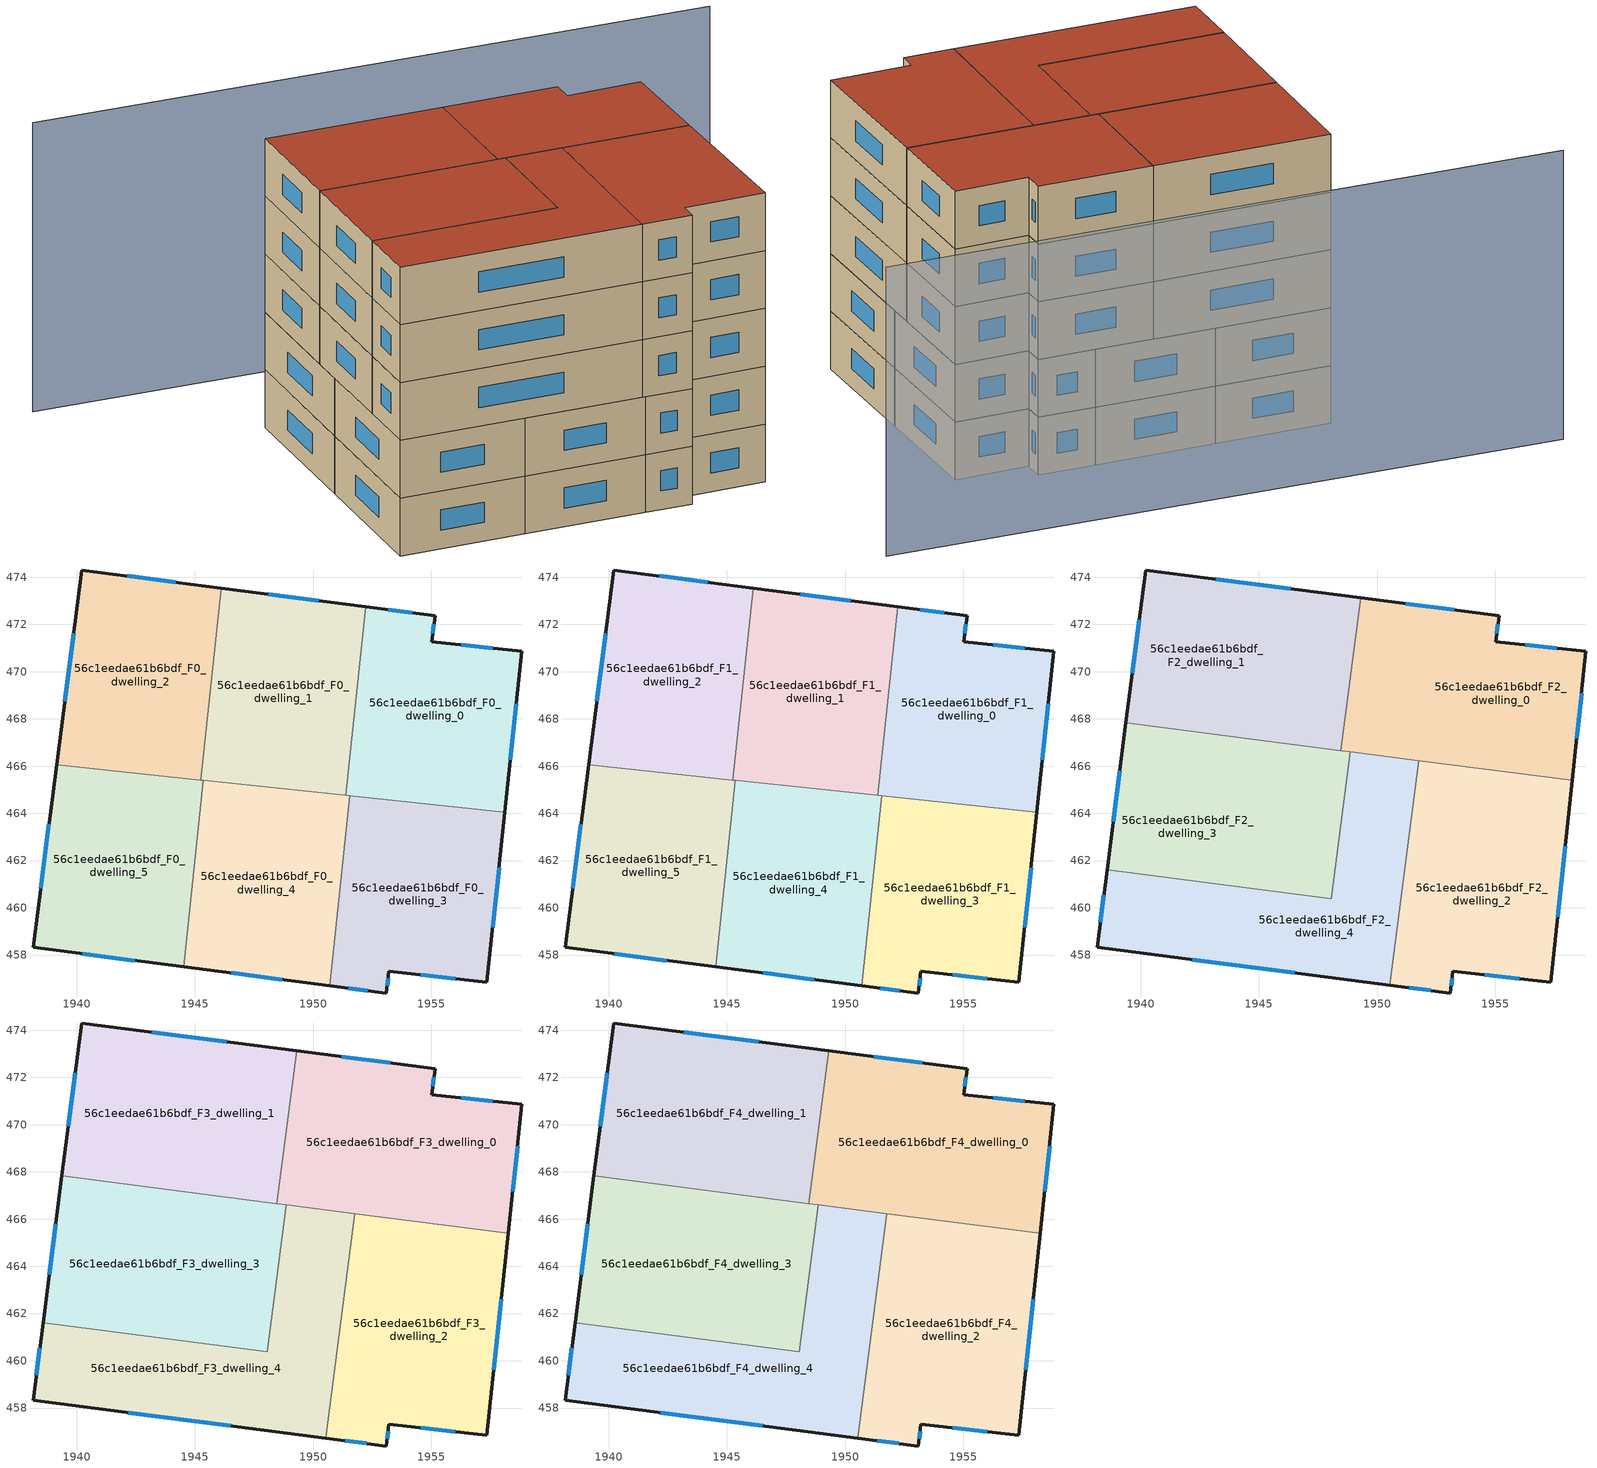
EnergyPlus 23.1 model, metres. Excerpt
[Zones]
56c1eedae61b6bdf_F0_dwelling_0
 floor ground (EU_floor_Construction): 1958.84,470.86 1958.12,464.04 1951.38,464.76 1952.22,472.75 1955.16,472.37 1955.02,471.26 z0
 wall outside (EU_wall_Construction): 1958.12,464.04 1958.84,470.86 1955.02,471.26 1955.16,472.37 1952.22,472.75 z0:3
 wall to 56c1eedae61b6bdf_F0_dwelling_1 (EU_wall_Construction): 1952.22,472.75 1951.38,464.76 z0:3
 wall to 56c1eedae61b6bdf_F0_dwelling_3 (EU_wall_Construction): 1951.55,464.74 1958.12,464.04 z0:3
 wall to 56c1eedae61b6bdf_F0_dwelling_4 (EU_wall_Construction): 1951.38,464.76 1951.55,464.74 z0:3
 window (EU_Window_Construction): 1955.07,471.62 1955.12,472.01 / 1957.6,470.99 1956.27,471.13 / 1958.36,466.26 1958.61,468.65 / 1954.21,472.5 1953.18,472.63 z0.98:2.02
56c1eedae61b6bdf_F0_dwelling_1
 floor ground (EU_floor_Construction): 1952.22,472.75 1951.38,464.76 1945.25,465.41 1946.11,473.54 z0
 wall outside (EU_wall_Construction): 1952.22,472.75 1946.11,473.54 z0:3
 wall to 56c1eedae61b6bdf_F0_dwelling_2 (EU_wall_Construction): 1946.11,473.54 1945.25,465.41 z0:3
 wall to 56c1eedae61b6bdf_F0_dwelling_4 (EU_wall_Construction): 1945.36,465.4 1951.38,464.76 z0:3
 wall to 56c1eedae61b6bdf_F0_dwelling_5 (EU_wall_Construction): 1945.25,465.41 1945.36,465.4 z0:3
 window (EU_Window_Construction): 1950.24,473.01 1948.1,473.28 z0.98:2.02
56c1eedae61b6bdf_F0_dwelling_2
 floor ground (EU_floor_Construction): 1946.11,473.54 1945.25,465.41 1939.14,466.06 1940.2,474.3 z0
 wall outside (EU_wall_Construction): 1946.11,473.54 1940.2,474.3 1939.14,466.06 z0:3
 wall to 56c1eedae61b6bdf_F0_dwelling_5 (EU_wall_Construction): 1939.14,466.06 1945.25,465.41 z0:3
 window (EU_Window_Construction): 1939.86,471.62 1939.49,468.74 / 1944.19,473.79 1942.13,474.05 z0.98:2.02
56c1eedae61b6bdf_F0_dwelling_3
 floor ground (EU_floor_Construction): 1958.12,464.04 1957.36,456.84 1953.21,457.31 1953.09,456.39 1950.7,456.7 1951.55,464.74 z0
 wall outside (EU_wall_Construction): 1950.7,456.7 1953.09,456.39 1953.21,457.31 1957.36,456.84 1958.12,464.04 z0:3
 wall to 56c1eedae61b6bdf_F0_dwelling_4 (EU_wall_Construction): 1951.55,464.74 1950.7,456.7 z0:3
 window (EU_Window_Construction): 1957.61,459.18 1957.88,461.7 / 1954.56,457.16 1956.01,457 / 1953.13,456.69 1953.17,457.01 / 1951.48,456.6 1952.32,456.49 z0.98:2.02
56c1eedae61b6bdf_F0_dwelling_4
 floor ground (EU_floor_Construction): 1951.55,464.74 1950.7,456.7 1944.52,457.5 1945.36,465.4 z0
 wall outside (EU_wall_Construction): 1944.52,457.5 1950.7,456.7 z0:3
 wall to 56c1eedae61b6bdf_F0_dwelling_5 (EU_wall_Construction): 1945.36,465.4 1944.52,457.5 z0:3
 window (EU_Window_Construction): 1946.53,457.24 1948.69,456.96 z0.98:2.02
56c1eedae61b6bdf_F0_dwelling_5
 floor ground (EU_floor_Construction): 1945.36,465.4 1944.52,457.5 1938.14,458.32 1939.14,466.06 z0
 wall outside (EU_wall_Construction): 1939.14,466.06 1938.14,458.32 1944.52,457.5 z0:3
 window (EU_Window_Construction): 1940.22,458.06 1942.45,457.77 / 1938.82,463.54 1938.47,460.84 z0.98:2.02
56c1eedae61b6bdf_F1_dwelling_0
 floor to 56c1eedae61b6bdf_F0_dwelling_0 (EU_floor_Construction): 1958.84,470.86 1958.12,464.04 1951.38,464.76 1952.22,472.75 1955.16,472.37 1955.02,471.26 z3
 wall outside (EU_wall_Construction): 1958.12,464.04 1958.84,470.86 1955.02,471.26 1955.16,472.37 1952.22,472.75 z3:6
 wall to 56c1eedae61b6bdf_F1_dwelling_1 (EU_wall_Construction): 1952.22,472.75 1951.38,464.76 z3:6
 wall to 56c1eedae61b6bdf_F1_dwelling_3 (EU_wall_Construction): 1951.55,464.74 1958.12,464.04 z3:6
 wall to 56c1eedae61b6bdf_F1_dwelling_4 (EU_wall_Construction): 1951.38,464.76 1951.55,464.74 z3:6
 window (EU_Window_Construction): 1955.07,471.62 1955.12,472.01 / 1957.6,470.99 1956.27,471.13 / 1958.36,466.26 1958.61,468.65 / 1954.21,472.5 1953.18,472.63 z3.98:5.02
56c1eedae61b6bdf_F1_dwelling_1
 floor to 56c1eedae61b6bdf_F0_dwelling_1 (EU_floor_Construction): 1952.22,472.75 1951.38,464.76 1945.25,465.41 1946.11,473.54 z3
 wall outside (EU_wall_Construction): 1952.22,472.75 1946.11,473.54 z3:6
 wall to 56c1eedae61b6bdf_F1_dwelling_2 (EU_wall_Construction): 1946.11,473.54 1945.25,465.41 z3:6
 wall to 56c1eedae61b6bdf_F1_dwelling_4 (EU_wall_Construction): 1945.36,465.4 1951.38,464.76 z3:6
 wall to 56c1eedae61b6bdf_F1_dwelling_5 (EU_wall_Construction): 1945.25,465.41 1945.36,465.4 z3:6
 window (EU_Window_Construction): 1950.24,473.01 1948.1,473.28 z3.98:5.02
56c1eedae61b6bdf_F1_dwelling_2
 floor to 56c1eedae61b6bdf_F0_dwelling_2 (EU_floor_Construction): 1946.11,473.54 1945.25,465.41 1939.14,466.06 1940.2,474.3 z3
 wall outside (EU_wall_Construction): 1946.11,473.54 1940.2,474.3 1939.14,466.06 z3:6
 wall to 56c1eedae61b6bdf_F1_dwelling_5 (EU_wall_Construction): 1939.14,466.06 1945.25,465.41 z3:6
 window (EU_Window_Construction): 1939.86,471.62 1939.49,468.74 / 1944.19,473.79 1942.13,474.05 z3.98:5.02
56c1eedae61b6bdf_F1_dwelling_3
 floor to 56c1eedae61b6bdf_F0_dwelling_3 (EU_floor_Construction): 1958.12,464.04 1957.36,456.84 1953.21,457.31 1953.09,456.39 1950.7,456.7 1951.55,464.74 z3
 wall outside (EU_wall_Construction): 1950.7,456.7 1953.09,456.39 1953.21,457.31 1957.36,456.84 1958.12,464.04 z3:6
 wall to 56c1eedae61b6bdf_F1_dwelling_4 (EU_wall_Construction): 1951.55,464.74 1950.7,456.7 z3:6
 window (EU_Window_Construction): 1957.61,459.18 1957.88,461.7 / 1954.56,457.16 1956.01,457 / 1953.13,456.69 1953.17,457.01 / 1951.48,456.6 1952.32,456.49 z3.98:5.02
56c1eedae61b6bdf_F1_dwelling_4
 floor to 56c1eedae61b6bdf_F0_dwelling_4 (EU_floor_Construction): 1951.55,464.74 1950.7,456.7 1944.52,457.5 1945.36,465.4 z3
 wall outside (EU_wall_Construction): 1944.52,457.5 1950.7,456.7 z3:6
 wall to 56c1eedae61b6bdf_F1_dwelling_5 (EU_wall_Construction): 1945.36,465.4 1944.52,457.5 z3:6
 window (EU_Window_Construction): 1946.53,457.24 1948.69,456.96 z3.98:5.02
56c1eedae61b6bdf_F1_dwelling_5
 floor to 56c1eedae61b6bdf_F0_dwelling_5 (EU_floor_Construction): 1945.36,465.4 1944.52,457.5 1938.14,458.32 1939.14,466.06 z3
 wall outside (EU_wall_Construction): 1939.14,466.06 1938.14,458.32 1944.52,457.5 z3:6
 window (EU_Window_Construction): 1940.22,458.06 1942.45,457.77 / 1938.82,463.54 1938.47,460.84 z3.98:5.02
56c1eedae61b6bdf_F2_dwelling_0
 floor to 56c1eedae61b6bdf_F1_dwelling_0 (EU_floor_Construction): 1958.84,470.86 1958.27,465.39 1951.53,466.26 1952.22,472.75 1955.16,472.37 1955.02,471.26 z6
 floor to 56c1eedae61b6bdf_F1_dwelling_1 (EU_floor_Construction): 1952.22,472.75 1951.53,466.26 1948.47,466.66 1949.3,473.13 z6
 wall outside (EU_wall_Construction): 1958.27,465.39 1958.84,470.86 1955.02,471.26 1955.16,472.37 1949.3,473.13 z6:9
 wall to 56c1eedae61b6bdf_F2_dwelling_1 (EU_wall_Construction): 1949.3,473.13 1948.47,466.66 z6:9
 wall to 56c1eedae61b6bdf_F2_dwelling_2 (EU_wall_Construction): 1951.76,466.23 1958.27,465.39 z6:9
 wall to 56c1eedae61b6bdf_F2_dwelling_4 (EU_wall_Construction): 1948.85,466.61 1951.76,466.23 z6:9
 wall to 56c1eedae61b6bdf_F2_dwelling_3 (EU_wall_Construction): 1948.47,466.65 1948.85,466.61 z6:9
 window (EU_Window_Construction): 1957.6,470.99 1956.27,471.13 / 1958.45,467.17 1958.66,469.08 / 1953.26,472.62 1951.21,472.88 / 1955.07,471.62 1955.12,472.01 z6.98:8.02
56c1eedae61b6bdf_F2_dwelling_1
 floor to 56c1eedae61b6bdf_F1_dwelling_2 (EU_floor_Construction): 1946.11,473.54 1945.43,467.05 1939.37,467.83 1940.2,474.3 z6
 floor to 56c1eedae61b6bdf_F1_dwelling_1 (EU_floor_Construction): 1949.3,473.13 1948.47,466.66 1945.43,467.05 1946.11,473.54 z6
 wall outside (EU_wall_Construction): 1949.3,473.13 1940.2,474.3 1939.37,467.83 z6:9
 wall to 56c1eedae61b6bdf_F2_dwelling_3 (EU_wall_Construction): 1939.37,467.83 1948.47,466.66 z6:9
 window (EU_Window_Construction): 1939.93,472.2 1939.64,469.93 / 1946.34,473.51 1943.16,473.92 z6.98:8.02
56c1eedae61b6bdf_F2_dwelling_2
 floor to 56c1eedae61b6bdf_F1_dwelling_3 (EU_floor_Construction): 1958.12,464.04 1957.36,456.84 1953.21,457.31 1953.09,456.39 1950.7,456.7 1951.47,463.91 1951.57,464.74 z6
 floor to 56c1eedae61b6bdf_F1_dwelling_0 (EU_floor_Construction): 1958.27,465.39 1958.12,464.04 1951.57,464.74 1951.76,466.23 z6
 floor to 56c1eedae61b6bdf_F1_dwelling_4 (EU_floor_Construction): 1951.47,463.91 1950.7,456.7 1950.54,456.72 z6
 wall outside (EU_wall_Construction): 1950.54,456.72 1953.09,456.39 1953.21,457.31 1957.36,456.84 1958.27,465.39 z6:9
 wall to 56c1eedae61b6bdf_F2_dwelling_4 (EU_wall_Construction): 1951.76,466.23 1950.54,456.72 z6:9
 window (EU_Window_Construction): 1957.66,459.62 1957.97,462.61 / 1954.56,457.16 1956.01,457 / 1953.13,456.69 1953.17,457.01 / 1951.37,456.62 1952.26,456.5 z6.98:8.02
56c1eedae61b6bdf_F2_dwelling_3
 floor to 56c1eedae61b6bdf_F1_dwelling_2 (EU_floor_Construction): 1945.43,467.05 1945.25,465.41 1939.14,466.06 1939.37,467.83 z6
 floor to 56c1eedae61b6bdf_F1_dwelling_5 (EU_floor_Construction): 1945.36,465.4 1944.87,460.8 1938.57,461.62 1939.14,466.06 z6
 floor to 56c1eedae61b6bdf_F1_dwelling_4 (EU_floor_Construction): 1948.65,465.05 1948.05,460.39 1944.87,460.8 1945.36,465.4 z6
 floor to 56c1eedae61b6bdf_F1_dwelling_1 (EU_floor_Construction): 1948.85,466.61 1948.65,465.05 1945.25,465.41 1945.43,467.05 z6
 wall outside (EU_wall_Construction): 1939.37,467.83 1938.57,461.62 z6:9
 wall to 56c1eedae61b6bdf_F2_dwelling_4 (EU_wall_Construction): 1938.57,461.62 1948.05,460.39 1948.85,466.61 z6:9
 window (EU_Window_Construction): 1939.11,465.81 1938.83,463.64 z6.98:8.02
56c1eedae61b6bdf_F2_dwelling_4
 floor to 56c1eedae61b6bdf_F1_dwelling_4 (EU_floor_Construction): 1951.55,464.74 1951.47,463.91 1950.54,456.72 1944.52,457.5 1944.87,460.8 1948.05,460.39 1948.65,465.05 z6
 floor to 56c1eedae61b6bdf_F1_dwelling_5 (EU_floor_Construction): 1944.87,460.8 1944.52,457.5 1938.14,458.32 1938.57,461.62 z6
 floor to 56c1eedae61b6bdf_F1_dwelling_1 (EU_floor_Construction): 1951.53,466.26 1951.38,464.76 1948.65,465.05 1948.85,466.61 z6
 floor to 56c1eedae61b6bdf_F1_dwelling_0 (EU_floor_Construction): 1951.76,466.23 1951.57,464.74 1951.38,464.76 1951.53,466.26 z6
 wall outside (EU_wall_Construction): 1938.57,461.62 1938.14,458.32 1950.54,456.72 z6:9
 window (EU_Window_Construction): 1942.17,457.8 1946.51,457.24 / 1938.43,460.55 1938.28,459.39 z6.98:8.02
56c1eedae61b6bdf_F3_dwelling_0
 floor to 56c1eedae61b6bdf_F2_dwelling_0 (EU_floor_Construction): 1958.84,470.86 1958.27,465.39 1948.47,466.66 1949.3,473.13 1955.16,472.37 1955.02,471.26 z9
 wall outside (EU_wall_Construction): 1958.27,465.39 1958.84,470.86 1955.02,471.26 1955.16,472.37 1949.3,473.13 z9:12
 wall to 56c1eedae61b6bdf_F3_dwelling_1 (EU_wall_Construction): 1949.3,473.13 1948.47,466.66 z9:12
 wall to 56c1eedae61b6bdf_F3_dwelling_2 (EU_wall_Construction): 1951.76,466.23 1958.27,465.39 z9:12
 wall to 56c1eedae61b6bdf_F3_dwelling_4 (EU_wall_Construction): 1948.85,466.61 1951.76,466.23 z9:12
 wall to 56c1eedae61b6bdf_F3_dwelling_3 (EU_wall_Construction): 1948.47,466.65 1948.85,466.61 z9:12
 window (EU_Window_Construction): 1957.6,470.99 1956.27,471.13 / 1958.45,467.17 1958.66,469.08 / 1953.26,472.62 1951.21,472.88 / 1955.07,471.62 1955.12,472.01 z9.98:11.02
56c1eedae61b6bdf_F3_dwelling_1
 floor to 56c1eedae61b6bdf_F2_dwelling_1 (EU_floor_Construction): 1949.3,473.13 1948.47,466.66 1939.37,467.83 1940.2,474.3 z9
 wall outside (EU_wall_Construction): 1949.3,473.13 1940.2,474.3 1939.37,467.83 z9:12
 wall to 56c1eedae61b6bdf_F3_dwelling_3 (EU_wall_Construction): 1939.37,467.83 1948.47,466.66 z9:12
 window (EU_Window_Construction): 1939.93,472.2 1939.64,469.93 / 1946.34,473.51 1943.16,473.92 z9.98:11.02
56c1eedae61b6bdf_F3_dwelling_2
 floor to 56c1eedae61b6bdf_F2_dwelling_2 (EU_floor_Construction): 1958.27,465.39 1957.36,456.84 1953.21,457.31 1953.09,456.39 1950.54,456.72 1951.76,466.23 z9
 wall outside (EU_wall_Construction): 1950.54,456.72 1953.09,456.39 1953.21,457.31 1957.36,456.84 1958.27,465.39 z9:12
 wall to 56c1eedae61b6bdf_F3_dwelling_4 (EU_wall_Construction): 1951.76,466.23 1950.54,456.72 z9:12
 window (EU_Window_Construction): 1957.66,459.62 1957.97,462.61 / 1954.56,457.16 1956.01,457 / 1953.13,456.69 1953.17,457.01 / 1951.37,456.62 1952.26,456.5 z9.98:11.02
56c1eedae61b6bdf_F3_dwelling_3
 floor to 56c1eedae61b6bdf_F2_dwelling_3 (EU_floor_Construction): 1948.85,466.61 1948.05,460.39 1938.57,461.62 1939.37,467.83 z9
 wall outside (EU_wall_Construction): 1939.37,467.83 1938.57,461.62 z9:12
 wall to 56c1eedae61b6bdf_F3_dwelling_4 (EU_wall_Construction): 1938.57,461.62 1948.05,460.39 1948.85,466.61 z9:12
 window (EU_Window_Construction): 1939.11,465.81 1938.83,463.64 z9.98:11.02
56c1eedae61b6bdf_F3_dwelling_4
 floor to 56c1eedae61b6bdf_F2_dwelling_4 (EU_floor_Construction): 1951.76,466.23 1950.54,456.72 1938.14,458.32 1938.57,461.62 1948.05,460.39 1948.85,466.61 z9
 wall outside (EU_wall_Construction): 1938.57,461.62 1938.14,458.32 1950.54,456.72 z9:12
 window (EU_Window_Construction): 1942.17,457.8 1946.51,457.24 / 1938.43,460.55 1938.28,459.39 z9.98:11.02
56c1eedae61b6bdf_F4_dwelling_0
 floor to 56c1eedae61b6bdf_F3_dwelling_0 (EU_floor_Construction): 1958.84,470.86 1958.27,465.39 1948.47,466.66 1949.3,473.13 1955.16,472.37 1955.02,471.26 z12
 wall outside (EU_wall_Construction): 1958.27,465.39 1958.84,470.86 1955.02,471.26 1955.16,472.37 1949.3,473.13 z12:15
 wall to 56c1eedae61b6bdf_F4_dwelling_1 (EU_wall_Construction): 1949.3,473.13 1948.47,466.66 z12:15
 wall to 56c1eedae61b6bdf_F4_dwelling_2 (EU_wall_Construction): 1951.76,466.23 1958.27,465.39 z12:15
 wall to 56c1eedae61b6bdf_F4_dwelling_4 (EU_wall_Construction): 1948.85,466.61 1951.76,466.23 z12:15
 wall to 56c1eedae61b6bdf_F4_dwelling_3 (EU_wall_Construction): 1948.47,466.65 1948.85,466.61 z12:15
 window (EU_Window_Construction): 1957.6,470.99 1956.27,471.13 / 1958.45,467.17 1958.66,469.08 / 1953.26,472.62 1951.21,472.88 / 1955.07,471.62 1955.12,472.01 z12.98:14.02
 roof outside (EU_roof_Construction): 1958.27,465.39 1958.84,470.86 1955.02,471.26 1955.16,472.37 1949.3,473.13 1948.47,466.66 z15
56c1eedae61b6bdf_F4_dwelling_1
 floor to 56c1eedae61b6bdf_F3_dwelling_1 (EU_floor_Construction): 1949.3,473.13 1948.47,466.66 1939.37,467.83 1940.2,474.3 z12
 wall outside (EU_wall_Construction): 1949.3,473.13 1940.2,474.3 1939.37,467.83 z12:15
 wall to 56c1eedae61b6bdf_F4_dwelling_3 (EU_wall_Construction): 1939.37,467.83 1948.47,466.66 z12:15
 window (EU_Window_Construction): 1939.93,472.2 1939.64,469.93 / 1946.34,473.51 1943.16,473.92 z12.98:14.02
 roof outside (EU_roof_Construction): 1948.47,466.66 1949.3,473.13 1940.2,474.3 1939.37,467.83 z15
56c1eedae61b6bdf_F4_dwelling_2
 floor to 56c1eedae61b6bdf_F3_dwelling_2 (EU_floor_Construction): 1958.27,465.39 1957.36,456.84 1953.21,457.31 1953.09,456.39 1950.54,456.72 1951.76,466.23 z12
 wall outside (EU_wall_Construction): 1950.54,456.72 1953.09,456.39 1953.21,457.31 1957.36,456.84 1958.27,465.39 z12:15
 wall to 56c1eedae61b6bdf_F4_dwelling_4 (EU_wall_Construction): 1951.76,466.23 1950.54,456.72 z12:15
 window (EU_Window_Construction): 1957.66,459.62 1957.97,462.61 / 1954.56,457.16 1956.01,457 / 1953.13,456.69 1953.17,457.01 / 1951.37,456.62 1952.26,456.5 z12.98:14.02
 roof outside (EU_roof_Construction): 1957.36,456.84 1958.27,465.39 1951.76,466.23 1950.54,456.72 1953.09,456.39 1953.21,457.31 z15
56c1eedae61b6bdf_F4_dwelling_3
 floor to 56c1eedae61b6bdf_F3_dwelling_3 (EU_floor_Construction): 1948.85,466.61 1948.05,460.39 1938.57,461.62 1939.37,467.83 z12
 wall outside (EU_wall_Construction): 1939.37,467.83 1938.57,461.62 z12:15
 wall to 56c1eedae61b6bdf_F4_dwelling_4 (EU_wall_Construction): 1938.57,461.62 1948.05,460.39 1948.85,466.61 z12:15
 window (EU_Window_Construction): 1939.11,465.81 1938.83,463.64 z12.98:14.02
 roof outside (EU_roof_Construction): 1948.05,460.39 1948.85,466.61 1939.37,467.83 1938.57,461.62 z15
56c1eedae61b6bdf_F4_dwelling_4
 floor to 56c1eedae61b6bdf_F3_dwelling_4 (EU_floor_Construction): 1951.76,466.23 1950.54,456.72 1938.14,458.32 1938.57,461.62 1948.05,460.39 1948.85,466.61 z12
 wall outside (EU_wall_Construction): 1938.57,461.62 1938.14,458.32 1950.54,456.72 z12:15
 window (EU_Window_Construction): 1942.17,457.8 1946.51,457.24 / 1938.43,460.55 1938.28,459.39 z12.98:14.02
 roof outside (EU_roof_Construction): 1950.54,456.72 1951.76,466.23 1948.85,466.61 1948.05,460.39 1938.57,461.62 1938.14,458.32 z15
shading: 1966.12,476.7 1931.69,481.48 z0:15
[Building]
EU S2 Campaign: North Axis=0; Terrain=City; Solar Distribution=FullExterior
[Site:Location]
Bologna: Latitude=44.5; Longitude=11.25; Time Zone=1; Elevation=37
[SizingPeriod:WeatherFileDays]
AnnualSizingPeriod: Begin Month=1; Begin Day of Month=1; End Month=12; End Day of Month=31; Day of Week for Start Day=Monday; Use Weather File Daylight Saving Period=No; Use Weather File Rain and Snow Indicators=No
[MATERIAL]
EU_InternalMass_Material: Roughness=MediumRough; Thickness=0.1; Conductivity=1; Density=1800; Specific Heat=900; Thermal Absorptance=0.9; Solar Absorptance=0.7; Visible Absorptance=0.7
[MATERIAL:NOMASS] Roughness=MediumRough; Thermal Absorptance=0.9; Solar Absorptance=0.7; Visible Absorptance=0.7
Name | Thermal Resistance
EU_wall_NoMass | 0.905828
EU_roof_NoMass | 0.37593
EU_floor_NoMass | 0.67114
[WINDOWMATERIAL:SIMPLEGLAZINGSYSTEM]
EU_Window_SimpleGlazing: UFactor=4.52486; Solar Heat Gain Coefficient=0.85; Visible Transmittance=0.85
[CONSTRUCTION]
EU_wall_Construction: EU_wall_NoMass
EU_roof_Construction: EU_roof_NoMass
EU_floor_Construction: EU_floor_NoMass
EU_Window_Construction: EU_Window_SimpleGlazing
EU_InternalMass_Construction: EU_InternalMass_Material
[ZONE] Type=1; Multiplier=1; Ceiling Height=autocalculate; Floor Area=autocalculate; Part of Total Floor Area=Yes
Name | Volume
56c1eedae61b6bdf_F0_dwelling_0; 56c1eedae61b6bdf_F1_dwelling_0 | 149.722
56c1eedae61b6bdf_F2_dwelling_0; 56c1eedae61b6bdf_F3_dwelling_0; 56c1eedae61b6bdf_F4_dwelling_0 | 179.659
56c1eedae61b6bdf_F0_dwelling_1; 56c1eedae61b6bdf_F1_dwelling_1 | 149.726
56c1eedae61b6bdf_F2_dwelling_1; 56c1eedae61b6bdf_F3_dwelling_1; 56c1eedae61b6bdf_F4_dwelling_1; 56c1eedae61b6bdf_F2_dwelling_4; 56c1eedae61b6bdf_F3_dwelling_4; 56c1eedae61b6bdf_F4_dwelling_4 | 179.673
56c1eedae61b6bdf_F0_dwelling_2; 56c1eedae61b6bdf_F1_dwelling_2; 56c1eedae61b6bdf_F0_dwelling_5; 56c1eedae61b6bdf_F1_dwelling_5 | 149.714
56c1eedae61b6bdf_F2_dwelling_2; 56c1eedae61b6bdf_F3_dwelling_2; 56c1eedae61b6bdf_F4_dwelling_2 | 179.654
56c1eedae61b6bdf_F0_dwelling_3; 56c1eedae61b6bdf_F1_dwelling_3 | 149.719
56c1eedae61b6bdf_F2_dwelling_3; 56c1eedae61b6bdf_F3_dwelling_3; 56c1eedae61b6bdf_F4_dwelling_3 | 179.676
56c1eedae61b6bdf_F0_dwelling_4; 56c1eedae61b6bdf_F1_dwelling_4 | 149.734
[INTERNALMASS] Construction=EU_InternalMass_Construction
Name | Zone or ZoneList | Surface Area
56c1eedae61b6bdf_F0_dwelling_0_EU_InternalMass | 56c1eedae61b6bdf_F0_dwelling_0 | 49.9076
56c1eedae61b6bdf_F0_dwelling_1_EU_InternalMass | 56c1eedae61b6bdf_F0_dwelling_1 | 49.9086
56c1eedae61b6bdf_F0_dwelling_2_EU_InternalMass | 56c1eedae61b6bdf_F0_dwelling_2 | 49.9042
56c1eedae61b6bdf_F0_dwelling_3_EU_InternalMass | 56c1eedae61b6bdf_F0_dwelling_3 | 49.9065
56c1eedae61b6bdf_F0_dwelling_4_EU_InternalMass | 56c1eedae61b6bdf_F0_dwelling_4 | 49.9115
56c1eedae61b6bdf_F0_dwelling_5_EU_InternalMass | 56c1eedae61b6bdf_F0_dwelling_5 | 49.9047
56c1eedae61b6bdf_F1_dwelling_0_EU_InternalMass | 56c1eedae61b6bdf_F1_dwelling_0 | 49.9076
56c1eedae61b6bdf_F1_dwelling_1_EU_InternalMass | 56c1eedae61b6bdf_F1_dwelling_1 | 49.9086
56c1eedae61b6bdf_F1_dwelling_2_EU_InternalMass | 56c1eedae61b6bdf_F1_dwelling_2 | 49.9042
56c1eedae61b6bdf_F1_dwelling_3_EU_InternalMass | 56c1eedae61b6bdf_F1_dwelling_3 | 49.9065
56c1eedae61b6bdf_F1_dwelling_4_EU_InternalMass | 56c1eedae61b6bdf_F1_dwelling_4 | 49.9115
56c1eedae61b6bdf_F1_dwelling_5_EU_InternalMass | 56c1eedae61b6bdf_F1_dwelling_5 | 49.9047
56c1eedae61b6bdf_F2_dwelling_0_EU_InternalMass | 56c1eedae61b6bdf_F2_dwelling_0 | 59.8864
56c1eedae61b6bdf_F2_dwelling_1_EU_InternalMass | 56c1eedae61b6bdf_F2_dwelling_1 | 59.8904
56c1eedae61b6bdf_F2_dwelling_2_EU_InternalMass | 56c1eedae61b6bdf_F2_dwelling_2 | 59.8863
56c1eedae61b6bdf_F2_dwelling_3_EU_InternalMass | 56c1eedae61b6bdf_F2_dwelling_3 | 59.8931
56c1eedae61b6bdf_F2_dwelling_4_EU_InternalMass | 56c1eedae61b6bdf_F2_dwelling_4 | 59.8912
56c1eedae61b6bdf_F3_dwelling_0_EU_InternalMass | 56c1eedae61b6bdf_F3_dwelling_0 | 59.8864
56c1eedae61b6bdf_F3_dwelling_1_EU_InternalMass | 56c1eedae61b6bdf_F3_dwelling_1 | 59.8904
56c1eedae61b6bdf_F3_dwelling_2_EU_InternalMass | 56c1eedae61b6bdf_F3_dwelling_2 | 59.8863
56c1eedae61b6bdf_F3_dwelling_3_EU_InternalMass | 56c1eedae61b6bdf_F3_dwelling_3 | 59.8931
56c1eedae61b6bdf_F3_dwelling_4_EU_InternalMass | 56c1eedae61b6bdf_F3_dwelling_4 | 59.8912
56c1eedae61b6bdf_F4_dwelling_0_EU_InternalMass | 56c1eedae61b6bdf_F4_dwelling_0 | 59.8864
56c1eedae61b6bdf_F4_dwelling_1_EU_InternalMass | 56c1eedae61b6bdf_F4_dwelling_1 | 59.8904
56c1eedae61b6bdf_F4_dwelling_2_EU_InternalMass | 56c1eedae61b6bdf_F4_dwelling_2 | 59.8863
56c1eedae61b6bdf_F4_dwelling_3_EU_InternalMass | 56c1eedae61b6bdf_F4_dwelling_3 | 59.8931
56c1eedae61b6bdf_F4_dwelling_4_EU_InternalMass | 56c1eedae61b6bdf_F4_dwelling_4 | 59.8912
[OTHEREQUIPMENT] Fuel Type=Electricity; Design Level Calculation Method=Watts/Area; Power per Zone Floor Area=1; Fraction Latent=0; Fraction Radiant=0; Fraction Lost=0; Carbon Dioxide Generation Rate=0; EndUse Subcategory=EU_Step8_InternalGains
Name | Zone or ZoneList or Space or SpaceList | Schedule
EU_Step8_InternalGain_56c1eedae61b6bdf_F0_dwelling_0_f000 | 56c1eedae61b6bdf_F0_dwelling_0 | EU_Step8_GainSchedule_56c1eedae61b6bdf_F0_dwelling_0_f000
EU_Step8_InternalGain_56c1eedae61b6bdf_F0_dwelling_1_f000 | 56c1eedae61b6bdf_F0_dwelling_1 | EU_Step8_GainSchedule_56c1eedae61b6bdf_F0_dwelling_1_f000
EU_Step8_InternalGain_56c1eedae61b6bdf_F0_dwelling_2_f000 | 56c1eedae61b6bdf_F0_dwelling_2 | EU_Step8_GainSchedule_56c1eedae61b6bdf_F0_dwelling_2_f000
EU_Step8_InternalGain_56c1eedae61b6bdf_F0_dwelling_3_f000 | 56c1eedae61b6bdf_F0_dwelling_3 | EU_Step8_GainSchedule_56c1eedae61b6bdf_F0_dwelling_3_f000
EU_Step8_InternalGain_56c1eedae61b6bdf_F0_dwelling_4_f000 | 56c1eedae61b6bdf_F0_dwelling_4 | EU_Step8_GainSchedule_56c1eedae61b6bdf_F0_dwelling_4_f000
EU_Step8_InternalGain_56c1eedae61b6bdf_F0_dwelling_5_f000 | 56c1eedae61b6bdf_F0_dwelling_5 | EU_Step8_GainSchedule_56c1eedae61b6bdf_F0_dwelling_5_f000
EU_Step8_InternalGain_56c1eedae61b6bdf_F1_dwelling_0_f000 | 56c1eedae61b6bdf_F1_dwelling_0 | EU_Step8_GainSchedule_56c1eedae61b6bdf_F1_dwelling_0_f000
EU_Step8_InternalGain_56c1eedae61b6bdf_F1_dwelling_1_f000 | 56c1eedae61b6bdf_F1_dwelling_1 | EU_Step8_GainSchedule_56c1eedae61b6bdf_F1_dwelling_1_f000
EU_Step8_InternalGain_56c1eedae61b6bdf_F1_dwelling_2_f000 | 56c1eedae61b6bdf_F1_dwelling_2 | EU_Step8_GainSchedule_56c1eedae61b6bdf_F1_dwelling_2_f000
EU_Step8_InternalGain_56c1eedae61b6bdf_F1_dwelling_3_f000 | 56c1eedae61b6bdf_F1_dwelling_3 | EU_Step8_GainSchedule_56c1eedae61b6bdf_F1_dwelling_3_f000
EU_Step8_InternalGain_56c1eedae61b6bdf_F1_dwelling_4_f000 | 56c1eedae61b6bdf_F1_dwelling_4 | EU_Step8_GainSchedule_56c1eedae61b6bdf_F1_dwelling_4_f000
EU_Step8_InternalGain_56c1eedae61b6bdf_F1_dwelling_5_f000 | 56c1eedae61b6bdf_F1_dwelling_5 | EU_Step8_GainSchedule_56c1eedae61b6bdf_F1_dwelling_5_f000
EU_Step8_InternalGain_56c1eedae61b6bdf_F2_dwelling_0_f000 | 56c1eedae61b6bdf_F2_dwelling_0 | EU_Step8_GainSchedule_56c1eedae61b6bdf_F2_dwelling_0_f000
EU_Step8_InternalGain_56c1eedae61b6bdf_F2_dwelling_1_f000 | 56c1eedae61b6bdf_F2_dwelling_1 | EU_Step8_GainSchedule_56c1eedae61b6bdf_F2_dwelling_1_f000
EU_Step8_InternalGain_56c1eedae61b6bdf_F2_dwelling_2_f000 | 56c1eedae61b6bdf_F2_dwelling_2 | EU_Step8_GainSchedule_56c1eedae61b6bdf_F2_dwelling_2_f000
EU_Step8_InternalGain_56c1eedae61b6bdf_F2_dwelling_3_f000 | 56c1eedae61b6bdf_F2_dwelling_3 | EU_Step8_GainSchedule_56c1eedae61b6bdf_F2_dwelling_3_f000
EU_Step8_InternalGain_56c1eedae61b6bdf_F2_dwelling_4_f000 | 56c1eedae61b6bdf_F2_dwelling_4 | EU_Step8_GainSchedule_56c1eedae61b6bdf_F2_dwelling_4_f000
EU_Step8_InternalGain_56c1eedae61b6bdf_F3_dwelling_0_f000 | 56c1eedae61b6bdf_F3_dwelling_0 | EU_Step8_GainSchedule_56c1eedae61b6bdf_F3_dwelling_0_f000
EU_Step8_InternalGain_56c1eedae61b6bdf_F3_dwelling_1_f000 | 56c1eedae61b6bdf_F3_dwelling_1 | EU_Step8_GainSchedule_56c1eedae61b6bdf_F3_dwelling_1_f000
EU_Step8_InternalGain_56c1eedae61b6bdf_F3_dwelling_2_f000 | 56c1eedae61b6bdf_F3_dwelling_2 | EU_Step8_GainSchedule_56c1eedae61b6bdf_F3_dwelling_2_f000
EU_Step8_InternalGain_56c1eedae61b6bdf_F3_dwelling_3_f000 | 56c1eedae61b6bdf_F3_dwelling_3 | EU_Step8_GainSchedule_56c1eedae61b6bdf_F3_dwelling_3_f000
EU_Step8_InternalGain_56c1eedae61b6bdf_F3_dwelling_4_f000 | 56c1eedae61b6bdf_F3_dwelling_4 | EU_Step8_GainSchedule_56c1eedae61b6bdf_F3_dwelling_4_f000
EU_Step8_InternalGain_56c1eedae61b6bdf_F4_dwelling_0_f000 | 56c1eedae61b6bdf_F4_dwelling_0 | EU_Step8_GainSchedule_56c1eedae61b6bdf_F4_dwelling_0_f000
EU_Step8_InternalGain_56c1eedae61b6bdf_F4_dwelling_1_f000 | 56c1eedae61b6bdf_F4_dwelling_1 | EU_Step8_GainSchedule_56c1eedae61b6bdf_F4_dwelling_1_f000
EU_Step8_InternalGain_56c1eedae61b6bdf_F4_dwelling_2_f000 | 56c1eedae61b6bdf_F4_dwelling_2 | EU_Step8_GainSchedule_56c1eedae61b6bdf_F4_dwelling_2_f000
EU_Step8_InternalGain_56c1eedae61b6bdf_F4_dwelling_3_f000 | 56c1eedae61b6bdf_F4_dwelling_3 | EU_Step8_GainSchedule_56c1eedae61b6bdf_F4_dwelling_3_f000
EU_Step8_InternalGain_56c1eedae61b6bdf_F4_dwelling_4_f000 | 56c1eedae61b6bdf_F4_dwelling_4 | EU_Step8_GainSchedule_56c1eedae61b6bdf_F4_dwelling_4_f000
[ZONEVENTILATION:DESIGNFLOWRATE] Schedule=EU_AlwaysOn; Design Flow Rate Calculation Method=AirChanges/Hour; Air Changes per Hour=0.73129; Ventilation Type=Natural; Fan Pressure Rise=0; Fan Total Efficiency=1; Constant Term Coefficient=1; Temperature Term Coefficient=0; Velocity Term Coefficient=0; Velocity Squared Term Coefficient=0; Minimum Indoor Temperature=-100; Maximum Indoor Temperature=100; Delta Temperature=-100; Minimum Outdoor Temperature=-100; Maximum Outdoor Temperature=100; Maximum Wind Speed=40
Name | Zone or ZoneList or Space or SpaceList
EU_ConstantAir_56c1eedae61b6bdf_F0_dwelling_0 | 56c1eedae61b6bdf_F0_dwelling_0
EU_ConstantAir_56c1eedae61b6bdf_F0_dwelling_1 | 56c1eedae61b6bdf_F0_dwelling_1
EU_ConstantAir_56c1eedae61b6bdf_F0_dwelling_2 | 56c1eedae61b6bdf_F0_dwelling_2
EU_ConstantAir_56c1eedae61b6bdf_F0_dwelling_3 | 56c1eedae61b6bdf_F0_dwelling_3
EU_ConstantAir_56c1eedae61b6bdf_F0_dwelling_4 | 56c1eedae61b6bdf_F0_dwelling_4
EU_ConstantAir_56c1eedae61b6bdf_F0_dwelling_5 | 56c1eedae61b6bdf_F0_dwelling_5
EU_ConstantAir_56c1eedae61b6bdf_F1_dwelling_0 | 56c1eedae61b6bdf_F1_dwelling_0
EU_ConstantAir_56c1eedae61b6bdf_F1_dwelling_1 | 56c1eedae61b6bdf_F1_dwelling_1
EU_ConstantAir_56c1eedae61b6bdf_F1_dwelling_2 | 56c1eedae61b6bdf_F1_dwelling_2
EU_ConstantAir_56c1eedae61b6bdf_F1_dwelling_3 | 56c1eedae61b6bdf_F1_dwelling_3
EU_ConstantAir_56c1eedae61b6bdf_F1_dwelling_4 | 56c1eedae61b6bdf_F1_dwelling_4
EU_ConstantAir_56c1eedae61b6bdf_F1_dwelling_5 | 56c1eedae61b6bdf_F1_dwelling_5
EU_ConstantAir_56c1eedae61b6bdf_F2_dwelling_0 | 56c1eedae61b6bdf_F2_dwelling_0
EU_ConstantAir_56c1eedae61b6bdf_F2_dwelling_1 | 56c1eedae61b6bdf_F2_dwelling_1
EU_ConstantAir_56c1eedae61b6bdf_F2_dwelling_2 | 56c1eedae61b6bdf_F2_dwelling_2
EU_ConstantAir_56c1eedae61b6bdf_F2_dwelling_3 | 56c1eedae61b6bdf_F2_dwelling_3
EU_ConstantAir_56c1eedae61b6bdf_F2_dwelling_4 | 56c1eedae61b6bdf_F2_dwelling_4
EU_ConstantAir_56c1eedae61b6bdf_F3_dwelling_0 | 56c1eedae61b6bdf_F3_dwelling_0
EU_ConstantAir_56c1eedae61b6bdf_F3_dwelling_1 | 56c1eedae61b6bdf_F3_dwelling_1
EU_ConstantAir_56c1eedae61b6bdf_F3_dwelling_2 | 56c1eedae61b6bdf_F3_dwelling_2
EU_ConstantAir_56c1eedae61b6bdf_F3_dwelling_3 | 56c1eedae61b6bdf_F3_dwelling_3
EU_ConstantAir_56c1eedae61b6bdf_F3_dwelling_4 | 56c1eedae61b6bdf_F3_dwelling_4
EU_ConstantAir_56c1eedae61b6bdf_F4_dwelling_0 | 56c1eedae61b6bdf_F4_dwelling_0
EU_ConstantAir_56c1eedae61b6bdf_F4_dwelling_1 | 56c1eedae61b6bdf_F4_dwelling_1
EU_ConstantAir_56c1eedae61b6bdf_F4_dwelling_2 | 56c1eedae61b6bdf_F4_dwelling_2
EU_ConstantAir_56c1eedae61b6bdf_F4_dwelling_3 | 56c1eedae61b6bdf_F4_dwelling_3
EU_ConstantAir_56c1eedae61b6bdf_F4_dwelling_4 | 56c1eedae61b6bdf_F4_dwelling_4
[HVACTEMPLATE:THERMOSTAT] Constant Heating Setpoint=20; Constant Cooling Setpoint=50
EU_HeatOnly_56c1eedae61b6bdf_F0_dwelling_0; EU_HeatOnly_56c1eedae61b6bdf_F0_dwelling_1; EU_HeatOnly_56c1eedae61b6bdf_F0_dwelling_2; EU_HeatOnly_56c1eedae61b6bdf_F0_dwelling_3; EU_HeatOnly_56c1eedae61b6bdf_F0_dwelling_4; EU_HeatOnly_56c1eedae61b6bdf_F0_dwelling_5; EU_HeatOnly_56c1eedae61b6bdf_F1_dwelling_0; EU_HeatOnly_56c1eedae61b6bdf_F1_dwelling_1; EU_HeatOnly_56c1eedae61b6bdf_F1_dwelling_2; EU_HeatOnly_56c1eedae61b6bdf_F1_dwelling_3; EU_HeatOnly_56c1eedae61b6bdf_F1_dwelling_4; EU_HeatOnly_56c1eedae61b6bdf_F1_dwelling_5; EU_HeatOnly_56c1eedae61b6bdf_F2_dwelling_0; EU_HeatOnly_56c1eedae61b6bdf_F2_dwelling_1; EU_HeatOnly_56c1eedae61b6bdf_F2_dwelling_2; EU_HeatOnly_56c1eedae61b6bdf_F2_dwelling_3; EU_HeatOnly_56c1eedae61b6bdf_F2_dwelling_4; EU_HeatOnly_56c1eedae61b6bdf_F3_dwelling_0; EU_HeatOnly_56c1eedae61b6bdf_F3_dwelling_1; EU_HeatOnly_56c1eedae61b6bdf_F3_dwelling_2; EU_HeatOnly_56c1eedae61b6bdf_F3_dwelling_3; EU_HeatOnly_56c1eedae61b6bdf_F3_dwelling_4; EU_HeatOnly_56c1eedae61b6bdf_F4_dwelling_0; EU_HeatOnly_56c1eedae61b6bdf_F4_dwelling_1; EU_HeatOnly_56c1eedae61b6bdf_F4_dwelling_2; EU_HeatOnly_56c1eedae61b6bdf_F4_dwelling_3; EU_HeatOnly_56c1eedae61b6bdf_F4_dwelling_4
[HVACTEMPLATE:ZONE:IDEALLOADSAIRSYSTEM] System Availability Schedule=EU_AlwaysOn; Maximum Heating Supply Air Temperature=50; Minimum Cooling Supply Air Temperature=13; Maximum Heating Supply Air Humidity Ratio=0.0156; Minimum Cooling Supply Air Humidity Ratio=0.0077; Heating Limit=NoLimit; Cooling Limit=NoLimit; Heating Availability Schedule=EU_AlwaysOn; Cooling Availability Schedule=EU_CoolingOff; Dehumidification Control Type=ConstantSensibleHeatRatio; Cooling Sensible Heat Ratio=0.7; Dehumidification Setpoint=60; Humidification Control Type=None; Humidification Setpoint=30; Outdoor Air Method=None; Outdoor Air Flow Rate per Person=0.00944; Outdoor Air Flow Rate per Zone Floor Area=0; Outdoor Air Flow Rate per Zone=0; Demand Controlled Ventilation Type=None; Outdoor Air Economizer Type=NoEconomizer; Heat Recovery Type=None; Sensible Heat Recovery Effectiveness=0.7; Latent Heat Recovery Effectiveness=0.65
Name | Template Thermostat
56c1eedae61b6bdf_F0_dwelling_0 | EU_HeatOnly_56c1eedae61b6bdf_F0_dwelling_0
56c1eedae61b6bdf_F0_dwelling_1 | EU_HeatOnly_56c1eedae61b6bdf_F0_dwelling_1
56c1eedae61b6bdf_F0_dwelling_2 | EU_HeatOnly_56c1eedae61b6bdf_F0_dwelling_2
56c1eedae61b6bdf_F0_dwelling_3 | EU_HeatOnly_56c1eedae61b6bdf_F0_dwelling_3
56c1eedae61b6bdf_F0_dwelling_4 | EU_HeatOnly_56c1eedae61b6bdf_F0_dwelling_4
56c1eedae61b6bdf_F0_dwelling_5 | EU_HeatOnly_56c1eedae61b6bdf_F0_dwelling_5
56c1eedae61b6bdf_F1_dwelling_0 | EU_HeatOnly_56c1eedae61b6bdf_F1_dwelling_0
56c1eedae61b6bdf_F1_dwelling_1 | EU_HeatOnly_56c1eedae61b6bdf_F1_dwelling_1
56c1eedae61b6bdf_F1_dwelling_2 | EU_HeatOnly_56c1eedae61b6bdf_F1_dwelling_2
56c1eedae61b6bdf_F1_dwelling_3 | EU_HeatOnly_56c1eedae61b6bdf_F1_dwelling_3
56c1eedae61b6bdf_F1_dwelling_4 | EU_HeatOnly_56c1eedae61b6bdf_F1_dwelling_4
56c1eedae61b6bdf_F1_dwelling_5 | EU_HeatOnly_56c1eedae61b6bdf_F1_dwelling_5
56c1eedae61b6bdf_F2_dwelling_0 | EU_HeatOnly_56c1eedae61b6bdf_F2_dwelling_0
56c1eedae61b6bdf_F2_dwelling_1 | EU_HeatOnly_56c1eedae61b6bdf_F2_dwelling_1
56c1eedae61b6bdf_F2_dwelling_2 | EU_HeatOnly_56c1eedae61b6bdf_F2_dwelling_2
56c1eedae61b6bdf_F2_dwelling_3 | EU_HeatOnly_56c1eedae61b6bdf_F2_dwelling_3
56c1eedae61b6bdf_F2_dwelling_4 | EU_HeatOnly_56c1eedae61b6bdf_F2_dwelling_4
56c1eedae61b6bdf_F3_dwelling_0 | EU_HeatOnly_56c1eedae61b6bdf_F3_dwelling_0
56c1eedae61b6bdf_F3_dwelling_1 | EU_HeatOnly_56c1eedae61b6bdf_F3_dwelling_1
56c1eedae61b6bdf_F3_dwelling_2 | EU_HeatOnly_56c1eedae61b6bdf_F3_dwelling_2
56c1eedae61b6bdf_F3_dwelling_3 | EU_HeatOnly_56c1eedae61b6bdf_F3_dwelling_3
56c1eedae61b6bdf_F3_dwelling_4 | EU_HeatOnly_56c1eedae61b6bdf_F3_dwelling_4
56c1eedae61b6bdf_F4_dwelling_0 | EU_HeatOnly_56c1eedae61b6bdf_F4_dwelling_0
56c1eedae61b6bdf_F4_dwelling_1 | EU_HeatOnly_56c1eedae61b6bdf_F4_dwelling_1
56c1eedae61b6bdf_F4_dwelling_2 | EU_HeatOnly_56c1eedae61b6bdf_F4_dwelling_2
56c1eedae61b6bdf_F4_dwelling_3 | EU_HeatOnly_56c1eedae61b6bdf_F4_dwelling_3
56c1eedae61b6bdf_F4_dwelling_4 | EU_HeatOnly_56c1eedae61b6bdf_F4_dwelling_4
[SIZING:ZONE] Zone Cooling Design Supply Air Temperature Input Method=SupplyAirTemperature; Zone Cooling Design Supply Air Temperature=13; Zone Heating Design Supply Air Temperature Input Method=SupplyAirTemperature; Zone Heating Design Supply Air Temperature=50; Zone Cooling Design Supply Air Humidity Ratio=0.008; Zone Heating Design Supply Air Humidity Ratio=0.008; Cooling Design Air Flow Method=DesignDay; Cooling Design Air Flow Rate=0; Cooling Minimum Air Flow per Zone Floor Area=0.000762; Cooling Minimum Air Flow=0; Cooling Minimum Air Flow Fraction=0.2; Heating Design Air Flow Method=DesignDay; Heating Design Air Flow Rate=0; Heating Maximum Air Flow per Zone Floor Area=0.002032; Heating Maximum Air Flow=0.141576; Heating Maximum Air Flow Fraction=0.3; Account for Dedicated Outdoor Air System=No; Dedicated Outdoor Air System Control Strategy=NeutralSupplyAir; Dedicated Outdoor Air Low Setpoint Temperature for Design=autosize; Dedicated Outdoor Air High Setpoint Temperature for Design=autosize; Zone Load Sizing Method=Sensible Load Only No Latent Load; Zone Latent Cooling Design Supply Air Humidity Ratio Input Method=HumidityRatioDifference; Zone Cooling Design Supply Air Humidity Ratio Difference=0.005; Zone Latent Heating Design Supply Air Humidity Ratio Input Method=HumidityRatioDifference; Zone Humidification Design Supply Air Humidity Ratio Difference=0.005
56c1eedae61b6bdf_F0_dwelling_0; 56c1eedae61b6bdf_F0_dwelling_1; 56c1eedae61b6bdf_F0_dwelling_2; 56c1eedae61b6bdf_F0_dwelling_3; 56c1eedae61b6bdf_F0_dwelling_4; 56c1eedae61b6bdf_F0_dwelling_5; 56c1eedae61b6bdf_F1_dwelling_0; 56c1eedae61b6bdf_F1_dwelling_1; 56c1eedae61b6bdf_F1_dwelling_2; 56c1eedae61b6bdf_F1_dwelling_3; 56c1eedae61b6bdf_F1_dwelling_4; 56c1eedae61b6bdf_F1_dwelling_5; 56c1eedae61b6bdf_F2_dwelling_0; 56c1eedae61b6bdf_F2_dwelling_1; 56c1eedae61b6bdf_F2_dwelling_2; 56c1eedae61b6bdf_F2_dwelling_3; 56c1eedae61b6bdf_F2_dwelling_4; 56c1eedae61b6bdf_F3_dwelling_0; 56c1eedae61b6bdf_F3_dwelling_1; 56c1eedae61b6bdf_F3_dwelling_2; 56c1eedae61b6bdf_F3_dwelling_3; 56c1eedae61b6bdf_F3_dwelling_4; 56c1eedae61b6bdf_F4_dwelling_0; 56c1eedae61b6bdf_F4_dwelling_1; 56c1eedae61b6bdf_F4_dwelling_2; 56c1eedae61b6bdf_F4_dwelling_3; 56c1eedae61b6bdf_F4_dwelling_4
[SCHEDULE:CONSTANT]
Name | Hourly Value
EU_AlwaysOn | 1
EU_CoolingOff | 0
[SCHEDULE:FILE] Column Number=1; Rows to Skip at Top=0; Number of Hours of Data=8760; Column Separator=Comma; Interpolate to Timestep=No; Minutes per Item=60; Adjust Schedule for Daylight Savings=Yes
Name | File
EU_Step8_GainSchedule_56c1eedae61b6bdf_F0_dwelling_0_f000 | ../../schedules/56c1eedae61b6bdf/56c1eedae61b6bdf_F0_dwelling_0_f000_gain.csv
EU_Step8_GainSchedule_56c1eedae61b6bdf_F0_dwelling_1_f000 | ../../schedules/56c1eedae61b6bdf/56c1eedae61b6bdf_F0_dwelling_1_f000_gain.csv
EU_Step8_GainSchedule_56c1eedae61b6bdf_F0_dwelling_2_f000 | ../../schedules/56c1eedae61b6bdf/56c1eedae61b6bdf_F0_dwelling_2_f000_gain.csv
EU_Step8_GainSchedule_56c1eedae61b6bdf_F0_dwelling_3_f000 | ../../schedules/56c1eedae61b6bdf/56c1eedae61b6bdf_F0_dwelling_3_f000_gain.csv
EU_Step8_GainSchedule_56c1eedae61b6bdf_F0_dwelling_4_f000 | ../../schedules/56c1eedae61b6bdf/56c1eedae61b6bdf_F0_dwelling_4_f000_gain.csv
EU_Step8_GainSchedule_56c1eedae61b6bdf_F0_dwelling_5_f000 | ../../schedules/56c1eedae61b6bdf/56c1eedae61b6bdf_F0_dwelling_5_f000_gain.csv
EU_Step8_GainSchedule_56c1eedae61b6bdf_F1_dwelling_0_f000 | ../../schedules/56c1eedae61b6bdf/56c1eedae61b6bdf_F1_dwelling_0_f000_gain.csv
EU_Step8_GainSchedule_56c1eedae61b6bdf_F1_dwelling_1_f000 | ../../schedules/56c1eedae61b6bdf/56c1eedae61b6bdf_F1_dwelling_1_f000_gain.csv
EU_Step8_GainSchedule_56c1eedae61b6bdf_F1_dwelling_2_f000 | ../../schedules/56c1eedae61b6bdf/56c1eedae61b6bdf_F1_dwelling_2_f000_gain.csv
EU_Step8_GainSchedule_56c1eedae61b6bdf_F1_dwelling_3_f000 | ../../schedules/56c1eedae61b6bdf/56c1eedae61b6bdf_F1_dwelling_3_f000_gain.csv
EU_Step8_GainSchedule_56c1eedae61b6bdf_F1_dwelling_4_f000 | ../../schedules/56c1eedae61b6bdf/56c1eedae61b6bdf_F1_dwelling_4_f000_gain.csv
EU_Step8_GainSchedule_56c1eedae61b6bdf_F1_dwelling_5_f000 | ../../schedules/56c1eedae61b6bdf/56c1eedae61b6bdf_F1_dwelling_5_f000_gain.csv
EU_Step8_GainSchedule_56c1eedae61b6bdf_F2_dwelling_0_f000 | ../../schedules/56c1eedae61b6bdf/56c1eedae61b6bdf_F2_dwelling_0_f000_gain.csv
EU_Step8_GainSchedule_56c1eedae61b6bdf_F2_dwelling_1_f000 | ../../schedules/56c1eedae61b6bdf/56c1eedae61b6bdf_F2_dwelling_1_f000_gain.csv
EU_Step8_GainSchedule_56c1eedae61b6bdf_F2_dwelling_2_f000 | ../../schedules/56c1eedae61b6bdf/56c1eedae61b6bdf_F2_dwelling_2_f000_gain.csv
EU_Step8_GainSchedule_56c1eedae61b6bdf_F2_dwelling_3_f000 | ../../schedules/56c1eedae61b6bdf/56c1eedae61b6bdf_F2_dwelling_3_f000_gain.csv
EU_Step8_GainSchedule_56c1eedae61b6bdf_F2_dwelling_4_f000 | ../../schedules/56c1eedae61b6bdf/56c1eedae61b6bdf_F2_dwelling_4_f000_gain.csv
EU_Step8_GainSchedule_56c1eedae61b6bdf_F3_dwelling_0_f000 | ../../schedules/56c1eedae61b6bdf/56c1eedae61b6bdf_F3_dwelling_0_f000_gain.csv
EU_Step8_GainSchedule_56c1eedae61b6bdf_F3_dwelling_1_f000 | ../../schedules/56c1eedae61b6bdf/56c1eedae61b6bdf_F3_dwelling_1_f000_gain.csv
EU_Step8_GainSchedule_56c1eedae61b6bdf_F3_dwelling_2_f000 | ../../schedules/56c1eedae61b6bdf/56c1eedae61b6bdf_F3_dwelling_2_f000_gain.csv
EU_Step8_GainSchedule_56c1eedae61b6bdf_F3_dwelling_3_f000 | ../../schedules/56c1eedae61b6bdf/56c1eedae61b6bdf_F3_dwelling_3_f000_gain.csv
EU_Step8_GainSchedule_56c1eedae61b6bdf_F3_dwelling_4_f000 | ../../schedules/56c1eedae61b6bdf/56c1eedae61b6bdf_F3_dwelling_4_f000_gain.csv
EU_Step8_GainSchedule_56c1eedae61b6bdf_F4_dwelling_0_f000 | ../../schedules/56c1eedae61b6bdf/56c1eedae61b6bdf_F4_dwelling_0_f000_gain.csv
EU_Step8_GainSchedule_56c1eedae61b6bdf_F4_dwelling_1_f000 | ../../schedules/56c1eedae61b6bdf/56c1eedae61b6bdf_F4_dwelling_1_f000_gain.csv
EU_Step8_GainSchedule_56c1eedae61b6bdf_F4_dwelling_2_f000 | ../../schedules/56c1eedae61b6bdf/56c1eedae61b6bdf_F4_dwelling_2_f000_gain.csv
EU_Step8_GainSchedule_56c1eedae61b6bdf_F4_dwelling_3_f000 | ../../schedules/56c1eedae61b6bdf/56c1eedae61b6bdf_F4_dwelling_3_f000_gain.csv
EU_Step8_GainSchedule_56c1eedae61b6bdf_F4_dwelling_4_f000 | ../../schedules/56c1eedae61b6bdf/56c1eedae61b6bdf_F4_dwelling_4_f000_gain.csv
